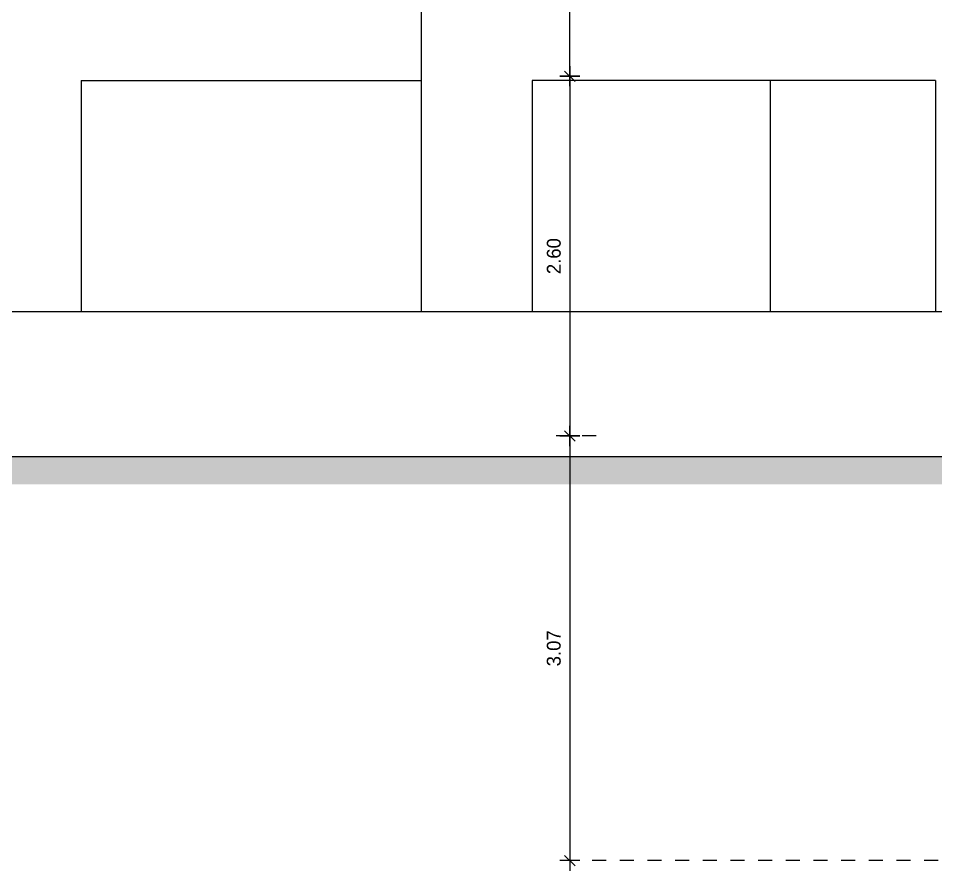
# Model space of a CAD drawing. Extents: x 185 to 567, y -69 to 170.
# Drawn here: x 399.95 to 406.58, y -54.41 to -48.25 of the extents above; entities that cross this region are included whole.
import ezdxf

# ---------------------------------------------------------------- set-up
doc = ezdxf.new("R2010")
doc.units = 0
doc.header["$LTSCALE"] = 0.25
doc.header["$MEASUREMENT"] = 0
doc.header["$PDMODE"] = 35
doc.header["$PDSIZE"] = -1
doc.linetypes.add('DASHED', pattern=[0.75, 0.5, -0.25])
doc.linetypes.add('DOT2', pattern=[0.125, 0, -0.125])
doc.layers.get('0').update_dxf_attribs({"linetype": 'CONTINUOUS'})
doc.layers.get('Defpoints').update_dxf_attribs({"linetype": 'CONTINUOUS'})
for name, color, linetype in [('A-ELV 0', 10, 'CONTINUOUS'), ('A-ELV 5', 51, 'CONTINUOUS'), ('A-ELV 6', 71, 'CONTINUOUS'), ('A-IDM', 221, 'CONTINUOUS'), ('A-SEC', 11, 'CONTINUOUS'), ('A-SECHAT', 8, 'CONTINUOUS'), ('A-WLSEC', 7, 'CONTINUOUS')]:
    doc.layers.add(name, color=color, linetype=linetype)
doc.styles.add('XARAB', font='xarab.shx')
doc.dimstyles.new('DIM50', dxfattribs={"dimtxt": 0.1, "dimasz": 0.06, "dimexe": 0.1, "dimexo": 0, "dimgap": 0.05, "dimtad": 1, "dimzin": 3, "dimdsep": 46, "dimtxsty": 'XARAB', "dimblk": 'DTICK', "dimcen": 0.09, "dimclrd": 256, "dimclre": 5, "dimclrt": 3, "dimadec": 0, "dimazin": 3, "dimtfac": 1, "dimtix": 1, "dimtmove": 2, "dimatfit": 0, "dimldrblk": 'DTICK', "dimfxl": 0.15, "dimtolj": 1, "dimtzin": 3, "dimlwd": -3, "dimlwe": -3, "dimarcsym": 0})

# ---------------------------------------------------------------- blocks, each defined once
blk = doc.blocks.new('cccccccc')
at = {"layer": 'A-SECHAT'}
h = blk.add_hatch(dxfattribs=at)
h.set_pattern_fill('HOUND', color=256, scale=0.35, angle=122.65238, style=0)
h.set_pattern_definition([(122.65238, (364.2286, 129.702826), (-0.065627675, 0.061869006), [0.35, -0.175]), (212.65238, (364.2286, 129.702826), (0.08547391, 0.028791946), [0.35, -0.175])])
h.paths.add_polyline_path([(376.7195, 130.8782), (374.6232, 130.8782), (372.7832, 129.9582), (373.2304, 129.9582), (374.6704, 130.6782), (376.7195, 130.6782)])
h.paths.add_polyline_path([(373.2304, 129.9582), (372.7832, 129.9582), (372.4254, 129.7793), (372.4254, 129.6082), (372.1254, 129.6082), (372.1254, 129.8082), (370.9343, 129.8082), (370.9343, 129.6082), (371.9254, 129.6082), (371.9254, 129.4082), (372.6254, 129.4082), (372.6254, 129.6557)])
h.paths.add_polyline_path([(339.3255, 129.6516), (339.3255, 129.6082), (370.9343, 129.6082), (370.9343, 129.8082), (339.3255, 129.8082), (339.3255, 129.7766), (339.2396, 129.7453), (339.4113, 129.6828)])
blk = doc.blocks.new('DTICK')
for p, q in [((0, 1.21), (0, -1.21)), ((-1.21, 0), (1.21, 0))]:
    blk.add_line(p, q)
at = {"color": 3}
blk.add_line((-0.63, -0.63), (0.63, 0.63), dxfattribs=at)
blk = doc.blocks.new('*D1884')
at = {"layer": 'A-IDM', "color": 5, "linetype": 'DOT2', "lineweight": -3, "transparency": 16777216}
for p, q in [((403.9707, -45.6357), (403.8342, -45.6357)), ((403.9707, -48.6657), (403.8342, -48.6657))]:
    blk.add_line(p, q, dxfattribs=at)
at = {"layer": 'A-IDM', "lineweight": -3, "transparency": 16777216}
blk.add_line((403.9342, -48.6057), (403.9342, -45.6957), dxfattribs=at)
at = {"layer": 'Defpoints', "color": 0, "transparency": 16777216}
for p in [(403.9342, -45.6357), (403.9707, -45.6357, 0), (403.9707, -48.6657)]:
    blk.add_point(p, dxfattribs=at)
at = {"layer": 'A-IDM', "lineweight": -3, "transparency": 16777216, "xscale": 0.06, "yscale": 0.06, "zscale": 0.06}
for p, rotation in [((403.9342, -45.6357), 90), ((403.9342, -48.6657), 270)]:
    blk.add_blockref('DTICK', p, dxfattribs=dict(at, rotation=rotation))
at = {"layer": 'A-IDM', "color": 3, "transparency": 16777216, "insert": (403.8188, -47.1507), "char_height": 0.1, "attachment_point": 5, "rotation": 90, "style": 'XARAB'}
blk.add_mtext('\\A1;3.03', dxfattribs=at)
blk = doc.blocks.new('*D1887')
at = {"layer": 'A-IDM', "color": 5, "linetype": 'DOT2', "lineweight": -3, "transparency": 16777216}
for p, q in [((403.9707, -48.6657), (403.8342, -48.6657)), ((404.1236, -51.2657), (403.8342, -51.2657))]:
    blk.add_line(p, q, dxfattribs=at)
at = {"layer": 'A-IDM', "lineweight": -3, "transparency": 16777216}
blk.add_line((403.9342, -48.7257), (403.9342, -51.2057), dxfattribs=at)
at = {"layer": 'Defpoints', "color": 0, "transparency": 16777216}
for p in [(403.9707, -48.6657, 0), (403.9342, -51.2657), (404.1236, -51.2657, 0)]:
    blk.add_point(p, dxfattribs=at)
at = {"layer": 'A-IDM', "lineweight": -3, "transparency": 16777216, "xscale": 0.06, "yscale": 0.06, "zscale": 0.06}
for p, rotation in [((403.9342, -48.6657), 90), ((403.9342, -51.2657), 270)]:
    blk.add_blockref('DTICK', p, dxfattribs=dict(at, rotation=rotation))
at = {"layer": 'A-IDM', "color": 3, "transparency": 16777216, "insert": (403.8186, -49.9657), "char_height": 0.1, "attachment_point": 5, "rotation": 90, "style": 'XARAB'}
blk.add_mtext('\\A1;2.60', dxfattribs=at)
blk = doc.blocks.new('*D1888')
at = {"layer": 'A-IDM', "color": 5, "linetype": 'DOT2', "lineweight": -3, "transparency": 16777216}
for p, q in [((404.1236, -51.2657), (403.8342, -51.2657)), ((416.3953, -54.3356), (403.8342, -54.3356))]:
    blk.add_line(p, q, dxfattribs=at)
at = {"layer": 'A-IDM', "lineweight": -3, "transparency": 16777216}
blk.add_line((403.9342, -51.3257), (403.9342, -54.2756), dxfattribs=at)
at = {"layer": 'Defpoints', "color": 0, "transparency": 16777216}
for p in [(404.1236, -51.2657, 0), (403.9342, -54.3356), (416.3953, -54.3356, 0)]:
    blk.add_point(p, dxfattribs=at)
at = {"layer": 'A-IDM', "lineweight": -3, "transparency": 16777216, "xscale": 0.06, "yscale": 0.06, "zscale": 0.06}
for p, rotation in [((403.9342, -51.2657), 90), ((403.9342, -54.3356), 270)]:
    blk.add_blockref('DTICK', p, dxfattribs=dict(at, rotation=rotation))
at = {"layer": 'A-IDM', "color": 3, "transparency": 16777216, "insert": (403.8184, -52.8006), "char_height": 0.1, "attachment_point": 5, "rotation": 90, "style": 'XARAB'}
blk.add_mtext('\\A1;3.07', dxfattribs=at)

msp = doc.modelspace()

# ---------------------------------------------------------------- linework, layer by layer
at = {"layer": 'A-ELV 0'}
msp.add_line((405.3822, -48.6956, 0), (405.3822, -50.3656, 0), dxfattribs=at)
at = {"layer": 'A-ELV 5'}
for q in [(402.8622, -48.6956, 0), (400.4022, -50.3656, 0)]:
    msp.add_line((400.4022, -48.6956, 0), q, dxfattribs=at)
at = {"layer": 'A-ELV 6'}
for p, q in [((402.8622, -50.3656, 0), (402.8622, -45.6756, 0)), ((406.5772, -48.6956, 0), (403.6622, -48.6956, 0)), ((403.6622, -48.6956, 0), (403.6622, -50.3656, 0)), ((406.5772, -48.6956, 0), (406.5772, -50.3656, 0)), ((392.1822, -50.3656, 0), (416.735, -50.3656, 0))]:
    msp.add_line(p, q, dxfattribs=at)
at = {"layer": 'A-WLSEC'}
msp.add_line((423.9386, -51.4156), (389.7794, -51.4156), dxfattribs=at)

# ---------------------------------------------------------------- block references
at = {"layer": 'A-SEC', "color": 6, "linetype": 'DASHED'}
msp.add_blockref('cccccccc', (51.817, -181.2237), dxfattribs=at)

# ---------------------------------------------------------------- dimensions: what is measured, and where the dimension line sits
at = {"layer": 'A-IDM', "color": 5}
for base, p1, p2, picture, middle in [((403.9342, -45.6357, 0), (403.9707, -48.6657, 0), (403.9707, -45.6357, 0), '*D1884', (403.8188, -47.1507, 0)), ((403.9342, -51.2657, 0), (403.9707, -48.6657, 0), (404.1236, -51.2657, 0), '*D1887', (403.8186, -49.9657, 0)), ((403.9342, -54.3356, 0), (404.1236, -51.2657, 0), (416.3953, -54.3356, 0), '*D1888', (403.8184, -52.8006, 0))]:
    dim = msp.add_linear_dim(base=base, p1=p1, p2=p2, angle=90, dimstyle='DIM50', dxfattribs=at)
    dim.commit()
    dim.dimension.update_dxf_attribs({"geometry": picture, "text_midpoint": middle})

doc.saveas('drawing.dxf')
